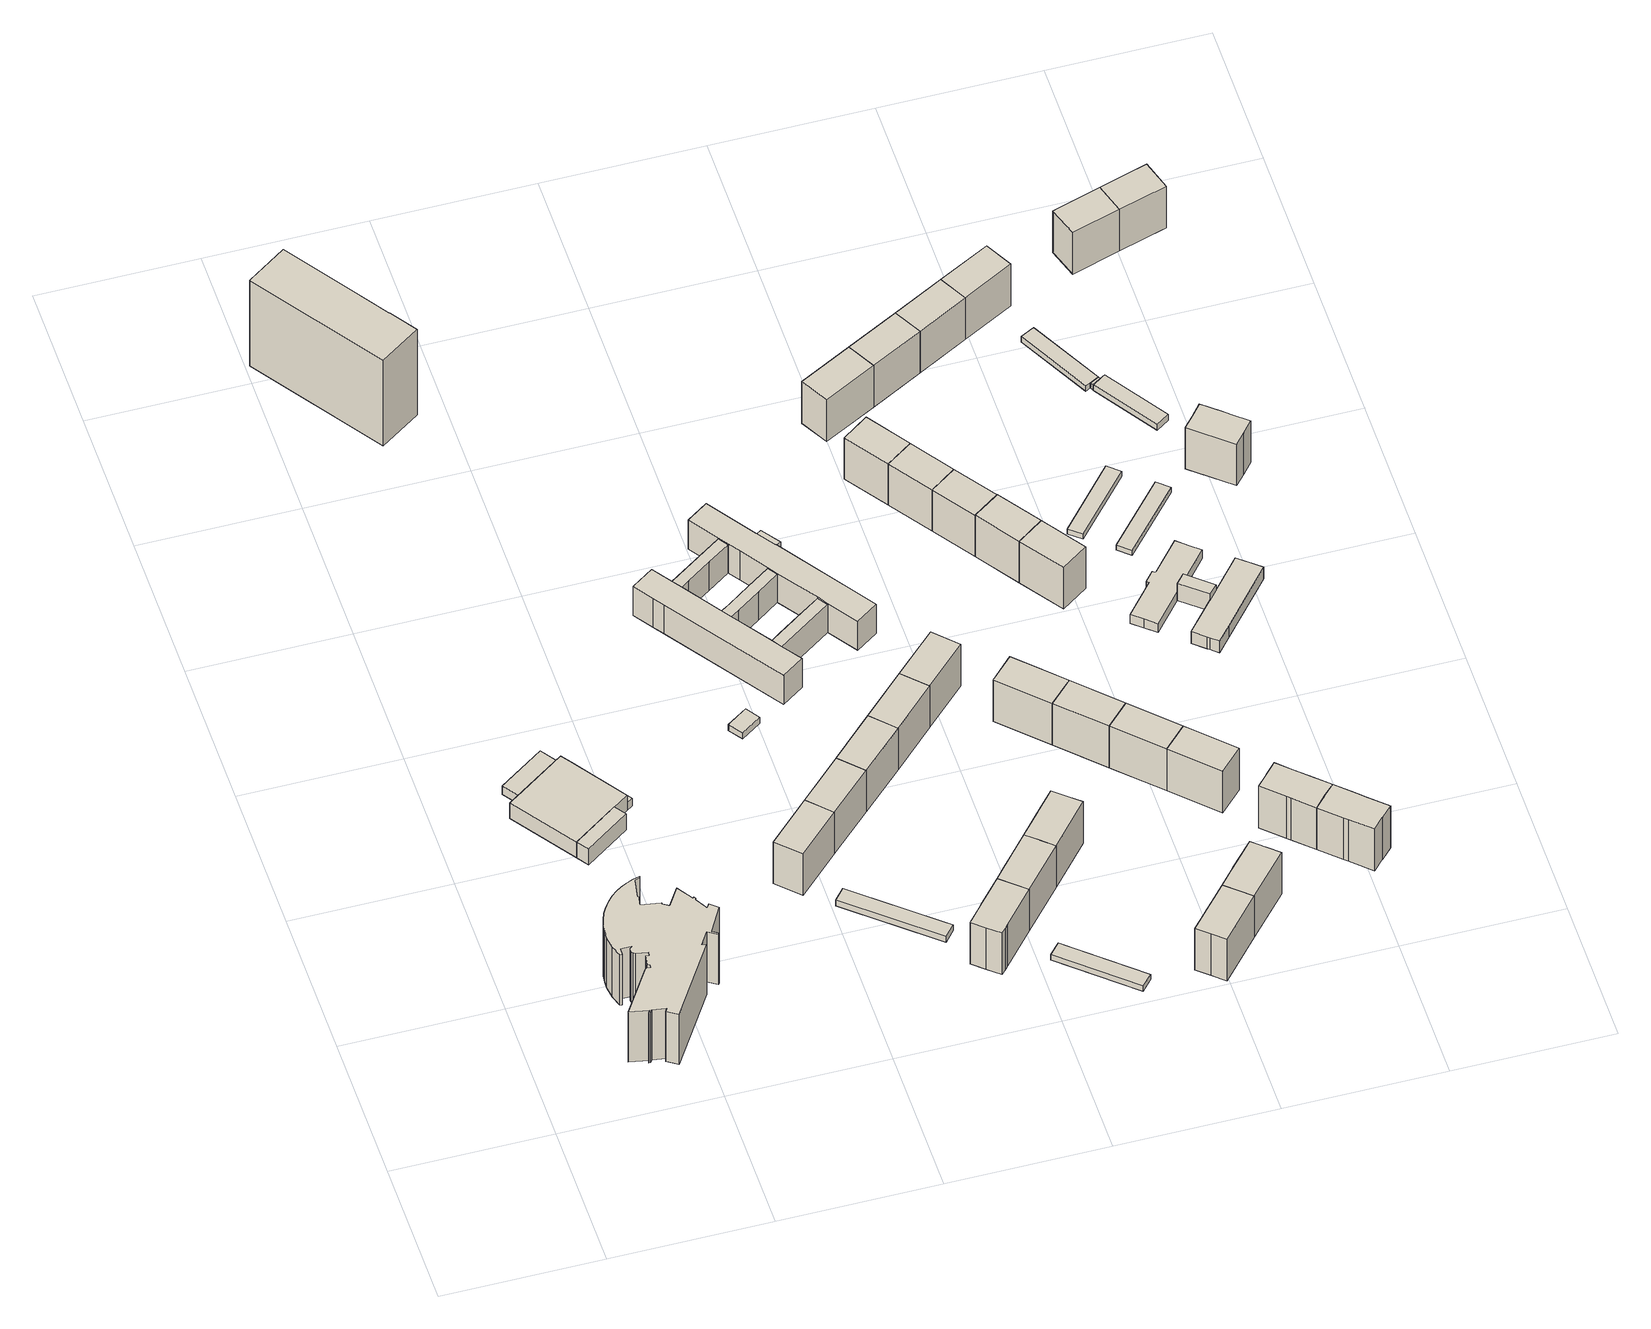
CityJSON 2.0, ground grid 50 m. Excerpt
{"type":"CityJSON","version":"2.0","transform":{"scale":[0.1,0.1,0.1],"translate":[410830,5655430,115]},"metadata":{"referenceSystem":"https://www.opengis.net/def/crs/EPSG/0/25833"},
"CityObjects":{
"building1":{"type":"Building","attributes":{"Dachtyp_tdc":"tdcFreeFormRoof","Gemeindeschluessel":14612000,"Dachneigung":12.7,"QualitaetDacherkennung":7,"Geometrietyp2DReferenz":"3000","measuredHeight":23.21,"function":"31001_9998","roofType":"5000"},"geometry":[{"type":"Solid","lod":"1","boundaries":[[[[0,1,2,3,4,5,6,7,8,9,10,11,12,13,14,15,16,17,18,19,20,21,22,23,24,25,26,27,28,29,30,31,32,33,34,35,36,37,38,39,40,41,42,43,44,45,46,47,48,49,50,51,52,53,54,55,56,57,58,59,60]],[[61,62,63,64,65,66,67,68,69,70,71,72,73,74,75,76,77,78,79,80,81,82,83,84,85,86,87,88,89,90,91,92,93,94,95,96,97,98,99,100,101,102,103,104,105,106,107,108,109,110,111,112,113,114,115,116,117,118,119,120,121]],[[60,62,61,0]],[[59,63,62,60]],[[58,64,63,59]],[[57,65,64,58]],[[56,66,65,57]],[[55,67,66,56]],[[54,68,67,55]],[[53,69,68,54]],[[52,70,69,53]],[[51,71,70,52]],[[50,72,71,51]],[[49,73,72,50]],[[48,74,73,49]],[[47,75,74,48]],[[46,76,75,47]],[[45,77,76,46]],[[44,78,77,45]],[[43,79,78,44]],[[42,80,79,43]],[[41,81,80,42]],[[40,82,81,41]],[[39,83,82,40]],[[38,84,83,39]],[[37,85,84,38]],[[36,86,85,37]],[[35,87,86,36]],[[34,88,87,35]],[[33,89,88,34]],[[32,90,89,33]],[[31,91,90,32]],[[30,92,91,31]],[[29,93,92,30]],[[28,94,93,29]],[[27,95,94,28]],[[26,96,95,27]],[[25,97,96,26]],[[24,98,97,25]],[[23,99,98,24]],[[22,100,99,23]],[[21,101,100,22]],[[20,102,101,21]],[[19,103,102,20]],[[18,104,103,19]],[[17,105,104,18]],[[16,106,105,17]],[[15,107,106,16]],[[14,108,107,15]],[[13,109,108,14]],[[12,110,109,13]],[[11,111,110,12]],[[10,112,111,11]],[[9,113,112,10]],[[8,114,113,9]],[[7,115,114,8]],[[6,116,115,7]],[[5,117,116,6]],[[4,118,117,5]],[[3,119,118,4]],[[2,120,119,3]],[[1,121,120,2]],[[0,61,121,1]]]]}]},
"building2":{"type":"Building","attributes":{"Gemeindeschluessel":14612000,"Geometrietyp2DReferenz":"3000","function":"31001_3211","roofType":"9999"},"children":["building2-1","building2-2","building2-3","building2-4"]},
"building2-1":{"type":"BuildingPart","attributes":{"Dachtyp_tdc":"tdcPolyFlatRoof","Dachneigung":5.1,"QualitaetDacherkennung":75,"Geometrietyp2DReferenz":"3000","measuredHeight":3.89,"roofType":"2100"},"parents":["building2"],"geometry":[{"type":"Solid","lod":"1","boundaries":[[[[122,123,124,125]],[[126,127,128,129]],[[125,127,126,122]],[[124,128,127,125]],[[123,129,128,124]],[[122,126,129,123]]]]}]},
"building2-2":{"type":"BuildingPart","attributes":{"Dachtyp_tdc":"tdcGableRoof","Dachneigung":10.69,"QualitaetDacherkennung":37,"Geometrietyp2DReferenz":"3000","measuredHeight":7.73,"roofType":"3100"},"parents":["building2"],"geometry":[{"type":"Solid","lod":"1","boundaries":[[[[130,131,132,133,134,135,136]],[[137,138,139,140,141,126,129]],[[136,138,137,130]],[[135,139,138,136]],[[134,140,139,135]],[[133,141,140,134]],[[132,126,141,133]],[[131,129,126,132]],[[130,137,129,131]]]]}]},
"building2-3":{"type":"BuildingPart","attributes":{"Dachtyp_tdc":"tdcHipRoof","Dachneigung":12.44,"QualitaetDacherkennung":58,"Geometrietyp2DReferenz":"3000","measuredHeight":7.1,"roofType":"3200"},"parents":["building2"],"geometry":[{"type":"Solid","lod":"1","boundaries":[[[[142,143,144,145]],[[146,147,140,139]],[[145,147,146,142]],[[144,140,147,145]],[[143,139,140,144]],[[142,146,139,143]]]]}]},
"building2-4":{"type":"BuildingPart","attributes":{"Dachtyp_tdc":"tdcPolyFlatRoof","Dachneigung":5.27,"QualitaetDacherkennung":76,"Geometrietyp2DReferenz":"3000","measuredHeight":3.41,"roofType":"2100"},"parents":["building2"],"geometry":[{"type":"Solid","lod":"1","boundaries":[[[[148,149,150,151]],[[152,138,137,153]],[[151,138,152,148]],[[150,137,138,151]],[[149,153,137,150]],[[148,152,153,149]]]]}]},
"building3":{"type":"Building","attributes":{"Gemeindeschluessel":14612000,"Geometrietyp2DReferenz":"3000","function":"31001_9998","roofType":"9999"},"children":["building3-1","building3-2"]},
"building3-1":{"type":"BuildingPart","attributes":{"Dachtyp_tdc":"tdcPolyFlatRoof","Dachneigung":0,"QualitaetDacherkennung":59,"Geometrietyp2DReferenz":"3000","measuredHeight":4.36,"roofType":"1000"},"parents":["building3"],"geometry":[{"type":"Solid","lod":"1","boundaries":[[[[154,155,156,157,158]],[[159,160,161,162,163]],[[158,160,159,154]],[[157,161,160,158]],[[156,162,161,157]],[[155,163,162,156]],[[154,159,163,155]]]]}]},
"building3-2":{"type":"BuildingPart","attributes":{"Dachtyp_tdc":"tdcPolyFlatRoof","Dachneigung":0,"QualitaetDacherkennung":54,"Geometrietyp2DReferenz":"3000","measuredHeight":36.23,"roofType":"1000"},"parents":["building3"],"geometry":[{"type":"Solid","lod":"1","boundaries":[[[[164,165,166,167,168,169,170]],[[171,172,160,159,163,173,174]],[[170,172,171,164]],[[169,160,172,170]],[[168,159,160,169]],[[167,163,159,168]],[[166,173,163,167]],[[165,174,173,166]],[[164,171,174,165]]]]}]},
"building4":{"type":"Building","attributes":{"Dachtyp_tdc":"tdcGableRoof","Gemeindeschluessel":14612000,"Dachneigung":37.25,"QualitaetDacherkennung":75,"Geometrietyp2DReferenz":"3000","measuredHeight":19.51,"function":"31001_9998","roofType":"3100"},"geometry":[{"type":"Solid","lod":"1","boundaries":[[[[175,176,177,178]],[[179,180,181,182]],[[178,180,179,175]],[[177,181,180,178]],[[176,182,181,177]],[[175,179,182,176]]]]}]},
"building5":{"type":"Building","attributes":{"Dachtyp_tdc":"tdcPolyFlatRoof","Gemeindeschluessel":14612000,"Dachneigung":0,"QualitaetDacherkennung":52,"Geometrietyp2DReferenz":"3000","measuredHeight":2.4,"function":"31001_2463","roofType":"1000"},"geometry":[{"type":"Solid","lod":"1","boundaries":[[[[183,184,185,186]],[[187,188,189,190]],[[186,188,187,183]],[[185,189,188,186]],[[184,190,189,185]],[[183,187,190,184]]]]}]},
"building6":{"type":"Building","attributes":{"Dachtyp_tdc":"tdcPolyFlatRoof","Gemeindeschluessel":14612000,"Dachneigung":0,"QualitaetDacherkennung":73,"Geometrietyp2DReferenz":"3000","measuredHeight":2.61,"function":"31001_9998","roofType":"1000"},"geometry":[{"type":"Solid","lod":"1","boundaries":[[[[191,192,193,194]],[[195,196,197,198]],[[194,196,195,191]],[[193,197,196,194]],[[192,198,197,193]],[[191,195,198,192]]]]}]},
"building7":{"type":"Building","attributes":{"Dachtyp_tdc":"tdcGableRoof","Gemeindeschluessel":14612000,"Dachneigung":37.22,"QualitaetDacherkennung":80,"Geometrietyp2DReferenz":"3000","measuredHeight":19.52,"function":"31001_9998","roofType":"3100"},"geometry":[{"type":"Solid","lod":"1","boundaries":[[[[178,177,199,200]],[[180,201,202,181]],[[200,201,180,178]],[[199,202,201,200]],[[177,181,202,199]],[[178,180,181,177]]]]}]},
"building8":{"type":"Building","attributes":{"Dachtyp_tdc":"tdcFreeFormRoof","Gemeindeschluessel":14612000,"Dachneigung":37.14,"QualitaetDacherkennung":77,"Geometrietyp2DReferenz":"3000","measuredHeight":19.54,"function":"31001_9998","roofType":"5000"},"geometry":[{"type":"Solid","lod":"1","boundaries":[[[[203,204,205,206,207,208,209,210,211,212,213]],[[214,215,216,217,218,219,220,221,222,223,224]],[[213,215,214,203]],[[212,216,215,213]],[[211,217,216,212]],[[210,218,217,211]],[[209,219,218,210]],[[208,220,219,209]],[[207,221,220,208]],[[206,222,221,207]],[[205,223,222,206]],[[204,224,223,205]],[[203,214,224,204]]]]}]},
"building9":{"type":"Building","attributes":{"Dachtyp_tdc":"tdcGableRoof","Gemeindeschluessel":14612000,"Dachneigung":37.14,"QualitaetDacherkennung":81,"Geometrietyp2DReferenz":"3000","measuredHeight":19.5,"function":"31001_9998","roofType":"3100"},"geometry":[{"type":"Solid","lod":"1","boundaries":[[[[200,199,225,226]],[[201,227,228,202]],[[226,227,201,200]],[[225,228,227,226]],[[199,202,228,225]],[[200,201,202,199]]]]}]},
"building10":{"type":"Building","attributes":{"name":"16. Grundschule Dresden Josephine","Gemeindeschluessel":14612000,"Geometrietyp2DReferenz":"3000","function":"31001_3021","roofType":"9999"},"children":["building10-1","building10-2","building10-3","building10-4","building10-5","building10-6"]},
"building10-1":{"type":"BuildingPart","attributes":{"Dachtyp_tdc":"tdcPolyFlatRoof","Dachneigung":0,"QualitaetDacherkennung":69,"Geometrietyp2DReferenz":"3000","measuredHeight":11.81,"roofType":"1000"},"parents":["building10"],"geometry":[{"type":"Solid","lod":"1","boundaries":[[[[229,230,231,232,233,234,235,236]],[[237,238,239,240,241,242,243,244]],[[236,238,237,229]],[[235,239,238,236]],[[234,240,239,235]],[[233,241,240,234]],[[232,242,241,233]],[[231,243,242,232]],[[230,244,243,231]],[[229,237,244,230]]]]}]},
"building10-2":{"type":"BuildingPart","attributes":{"Dachtyp_tdc":"tdcPolyFlatRoof","Dachneigung":0,"QualitaetDacherkennung":69,"Geometrietyp2DReferenz":"3000","measuredHeight":11.86,"roofType":"1000"},"parents":["building10"],"geometry":[{"type":"Solid","lod":"1","boundaries":[[[[245,246,247,248,249,250]],[[251,252,253,254,255,256]],[[250,252,251,245]],[[249,253,252,250]],[[248,254,253,249]],[[247,255,254,248]],[[246,256,255,247]],[[245,251,256,246]]]]}]},
"building10-3":{"type":"BuildingPart","attributes":{"Dachtyp_tdc":"tdcPolyFlatRoof","Dachneigung":6.08,"QualitaetDacherkennung":59,"Geometrietyp2DReferenz":"3000","measuredHeight":12.06,"roofType":"2100"},"parents":["building10"],"geometry":[{"type":"Solid","lod":"1","boundaries":[[[[257,258,259,260,261]],[[262,263,264,265,266]],[[261,263,262,257]],[[260,264,263,261]],[[259,265,264,260]],[[258,266,265,259]],[[257,262,266,258]]]]}]},
"building10-4":{"type":"BuildingPart","attributes":{"Dachtyp_tdc":"tdcPolyFlatRoof","Dachneigung":0,"QualitaetDacherkennung":62,"Geometrietyp2DReferenz":"3000","measuredHeight":12.32,"roofType":"1000"},"parents":["building10"],"geometry":[{"type":"Solid","lod":"1","boundaries":[[[[267,268,269,270,271,272,273,274,275,276,277,278]],[[279,280,281,282,283,251,256,237,244,284,285,286]],[[278,280,279,267]],[[277,281,280,278]],[[276,282,281,277]],[[275,283,282,276]],[[274,251,283,275]],[[273,256,251,274]],[[272,237,256,273]],[[271,244,237,272]],[[270,284,244,271]],[[269,285,284,270]],[[268,286,285,269]],[[267,279,286,268]]]]}]},
"building10-5":{"type":"BuildingPart","attributes":{"Dachtyp_tdc":"tdcPolyFlatRoof","Dachneigung":0,"QualitaetDacherkennung":61,"Geometrietyp2DReferenz":"3000","measuredHeight":12.33,"roofType":"1000"},"parents":["building10"],"geometry":[{"type":"Solid","lod":"1","boundaries":[[[[287,288,289,290,291,292,293,294,295,296,297,298,299,300,301]],[[264,263,302,303,304,305,241,240,306,253,252,307,308,309,265]],[[301,263,264,287]],[[300,302,263,301]],[[299,303,302,300]],[[298,304,303,299]],[[297,305,304,298]],[[296,241,305,297]],[[295,240,241,296]],[[294,306,240,295]],[[293,253,306,294]],[[292,252,253,293]],[[291,307,252,292]],[[290,308,307,291]],[[289,309,308,290]],[[288,265,309,289]],[[287,264,265,288]]]]}]},
"building10-6":{"type":"BuildingPart","attributes":{"Dachtyp_tdc":"tdcPolyFlatRoof","Dachneigung":0,"QualitaetDacherkennung":63,"Geometrietyp2DReferenz":"3000","measuredHeight":11.8,"roofType":"1000"},"parents":["building10"],"geometry":[{"type":"Solid","lod":"1","boundaries":[[[[310,311,312,313,314,315]],[[304,285,284,316,317,305]],[[315,285,304,310]],[[314,284,285,315]],[[313,316,284,314]],[[312,317,316,313]],[[311,305,317,312]],[[310,304,305,311]]]]}]},
"building11":{"type":"Building","attributes":{"Dachtyp_tdc":"tdcFreeFormRoof","Gemeindeschluessel":14612000,"Dachneigung":37.12,"QualitaetDacherkennung":81,"Geometrietyp2DReferenz":"3000","measuredHeight":19.52,"function":"31001_9998","roofType":"5000"},"geometry":[{"type":"Solid","lod":"1","boundaries":[[[[209,208,318,319,320,321,322,323,210]],[[219,218,324,325,326,327,328,329,220]],[[210,218,219,209]],[[323,324,218,210]],[[322,325,324,323]],[[321,326,325,322]],[[320,327,326,321]],[[319,328,327,320]],[[318,329,328,319]],[[208,220,329,318]],[[209,219,220,208]]]]}]},
"building12":{"type":"Building","attributes":{"Dachtyp_tdc":"tdcGableRoof","Gemeindeschluessel":14612000,"Dachneigung":37.29,"QualitaetDacherkennung":81,"Geometrietyp2DReferenz":"3000","measuredHeight":19.54,"function":"31001_9998","roofType":"3100"},"geometry":[{"type":"Solid","lod":"1","boundaries":[[[[226,225,330,331]],[[227,332,333,228]],[[331,332,227,226]],[[330,333,332,331]],[[225,228,333,330]],[[226,227,228,225]]]]}]},
"building13":{"type":"Building","attributes":{"Dachtyp_tdc":"tdcPolyFlatRoof","Gemeindeschluessel":14612000,"Dachneigung":2.79,"QualitaetDacherkennung":66,"Geometrietyp2DReferenz":"3000","measuredHeight":2.3,"function":"31001_2463","roofType":"2100"},"geometry":[{"type":"Solid","lod":"1","boundaries":[[[[334,335,336,337]],[[338,339,340,341]],[[337,339,338,334]],[[336,340,339,337]],[[335,341,340,336]],[[334,338,341,335]]]]}]},
"building14":{"type":"Building","attributes":{"Dachtyp_tdc":"tdcGableRoof","Gemeindeschluessel":14612000,"Dachneigung":37.2,"QualitaetDacherkennung":75,"Geometrietyp2DReferenz":"3000","measuredHeight":19.52,"function":"31001_9998","roofType":"3100"},"geometry":[{"type":"Solid","lod":"1","boundaries":[[[[342,318,343,344,345,346,347,348,320,319]],[[349,328,327,350,351,352,353,354,355,329]],[[319,328,349,342]],[[320,327,328,319]],[[348,350,327,320]],[[347,351,350,348]],[[346,352,351,347]],[[345,353,352,346]],[[344,354,353,345]],[[343,355,354,344]],[[318,329,355,343]],[[342,349,329,318]]]]}]},
"building15":{"type":"Building","attributes":{"Dachtyp_tdc":"tdcGableRoof","Gemeindeschluessel":14612000,"Dachneigung":37.15,"QualitaetDacherkennung":80,"Geometrietyp2DReferenz":"3000","measuredHeight":19.52,"function":"31001_9998","roofType":"3100"},"geometry":[{"type":"Solid","lod":"1","boundaries":[[[[331,330,356,357]],[[332,358,359,333]],[[357,358,332,331]],[[356,359,358,357]],[[330,333,359,356]],[[331,332,333,330]]]]}]},
"building16":{"type":"Building","attributes":{"Dachtyp_tdc":"tdcFreeFormRoof","Gemeindeschluessel":14612000,"Dachneigung":37.24,"QualitaetDacherkennung":79,"Geometrietyp2DReferenz":"3000","measuredHeight":19.49,"function":"31001_9998","roofType":"5000"},"geometry":[{"type":"Solid","lod":"1","boundaries":[[[[360,361,362,363,364,365,366,367,368]],[[369,370,371,372,373,374,375,376,377]],[[368,370,369,360]],[[367,371,370,368]],[[366,372,371,367]],[[365,373,372,366]],[[364,374,373,365]],[[363,375,374,364]],[[362,376,375,363]],[[361,377,376,362]],[[360,369,377,361]]]]}]},
"building17":{"type":"Building","attributes":{"Dachtyp_tdc":"tdcGableRoof","Gemeindeschluessel":14612000,"Dachneigung":37.18,"QualitaetDacherkennung":71,"Geometrietyp2DReferenz":"3000","measuredHeight":19.5,"function":"31001_9998","roofType":"3100"},"geometry":[{"type":"Solid","lod":"1","boundaries":[[[[378,379,380,381,382]],[[383,384,385,386,387]],[[382,384,383,378]],[[381,385,384,382]],[[380,386,385,381]],[[379,387,386,380]],[[378,383,387,379]]]]}]},
"building18":{"type":"Building","attributes":{"Dachtyp_tdc":"tdcGableRoof","Gemeindeschluessel":14612000,"Dachneigung":37.32,"QualitaetDacherkennung":71,"Geometrietyp2DReferenz":"3000","measuredHeight":19.51,"function":"31001_9998","roofType":"3100"},"geometry":[{"type":"Solid","lod":"1","boundaries":[[[[388,389,380,379]],[[390,387,386,391]],[[379,387,390,388]],[[380,386,387,379]],[[389,391,386,380]],[[388,390,391,389]]]]}]},
"building19":{"type":"Building","attributes":{"Dachtyp_tdc":"tdcFreeFormRoof","Gemeindeschluessel":14612000,"Dachneigung":37.14,"QualitaetDacherkennung":74,"Geometrietyp2DReferenz":"3000","measuredHeight":19.46,"function":"31001_9998","roofType":"5000"},"geometry":[{"type":"Solid","lod":"1","boundaries":[[[[361,360,392,393,394,395,396,397,398,362]],[[377,376,399,400,401,402,403,404,405,369]],[[362,376,377,361]],[[398,399,376,362]],[[397,400,399,398]],[[396,401,400,397]],[[395,402,401,396]],[[394,403,402,395]],[[393,404,403,394]],[[392,405,404,393]],[[360,369,405,392]],[[361,377,369,360]]]]}]},
"building20":{"type":"Building","attributes":{"Dachtyp_tdc":"tdcGableRoof","Gemeindeschluessel":14612000,"Dachneigung":36.85,"QualitaetDacherkennung":80,"Geometrietyp2DReferenz":"3000","measuredHeight":19.39,"function":"31001_9998","roofType":"3100"},"geometry":[{"type":"Solid","lod":"1","boundaries":[[[[406,407,408,409]],[[410,411,412,413]],[[409,411,410,406]],[[408,412,411,409]],[[407,413,412,408]],[[406,410,413,407]]]]}]},
"building21":{"type":"Building","attributes":{"Dachtyp_tdc":"tdcGableRoof","Gemeindeschluessel":14612000,"Dachneigung":37.21,"QualitaetDacherkennung":72,"Geometrietyp2DReferenz":"3000","measuredHeight":19.47,"function":"31001_9998","roofType":"3100"},"geometry":[{"type":"Solid","lod":"1","boundaries":[[[[414,415,389,388]],[[416,390,391,417]],[[388,390,416,414]],[[389,391,390,388]],[[415,417,391,389]],[[414,416,417,415]]]]}]},
"building22":{"type":"Building","attributes":{"Dachtyp_tdc":"tdcFreeFormRoof","Gemeindeschluessel":14612000,"Dachneigung":37.25,"QualitaetDacherkennung":89,"Geometrietyp2DReferenz":"3000","measuredHeight":19.52,"function":"31001_9998","roofType":"5000"},"geometry":[{"type":"Solid","lod":"1","boundaries":[[[[418,419,420,421]],[[422,423,424,425]],[[421,423,422,418]],[[420,424,423,421]],[[419,425,424,420]],[[418,422,425,419]]]]}]},
"building23":{"type":"Building","attributes":{"Dachtyp_tdc":"tdcGableRoof","Gemeindeschluessel":14612000,"Dachneigung":36.85,"QualitaetDacherkennung":75,"Geometrietyp2DReferenz":"3000","measuredHeight":19.48,"function":"31001_9998","roofType":"3100"},"geometry":[{"type":"Solid","lod":"1","boundaries":[[[[409,408,426,427]],[[428,429,430,431]],[[427,429,428,409]],[[426,430,429,427]],[[408,431,430,426]],[[409,428,431,408]]]]}]},
"building24":{"type":"Building","attributes":{"Dachtyp_tdc":"tdcGableRoof","Gemeindeschluessel":14612000,"Dachneigung":37.09,"QualitaetDacherkennung":76,"Geometrietyp2DReferenz":"3000","measuredHeight":19.5,"function":"31001_9998","roofType":"3100"},"geometry":[{"type":"Solid","lod":"1","boundaries":[[[[427,426,432,433]],[[429,434,435,430]],[[433,434,429,427]],[[432,435,434,433]],[[426,430,435,432]],[[427,429,430,426]]]]}]},
"building25":{"type":"Building","attributes":{"Dachtyp_tdc":"tdcGableRoof","Gemeindeschluessel":14612000,"Dachneigung":37.22,"QualitaetDacherkennung":69,"Geometrietyp2DReferenz":"3000","measuredHeight":19.48,"function":"31001_9998","roofType":"3100"},"geometry":[{"type":"Solid","lod":"1","boundaries":[[[[436,437,415,414]],[[438,416,417,439]],[[414,416,438,436]],[[415,417,416,414]],[[437,439,417,415]],[[436,438,439,437]]]]}]},
"building26":{"type":"Building","attributes":{"Dachtyp_tdc":"tdcGableRoof","Gemeindeschluessel":14612000,"Dachneigung":37.2,"QualitaetDacherkennung":77,"Geometrietyp2DReferenz":"3000","measuredHeight":19.46,"function":"31001_9998","roofType":"3100"},"geometry":[{"type":"Solid","lod":"1","boundaries":[[[[440,441,442,443]],[[434,444,445,435]],[[443,444,434,440]],[[442,445,444,443]],[[441,435,445,442]],[[440,434,435,441]]]]}]},
"building27":{"type":"Building","attributes":{"Dachtyp_tdc":"tdcGableRoof","Gemeindeschluessel":14612000,"Dachneigung":37.19,"QualitaetDacherkennung":70,"Geometrietyp2DReferenz":"3000","measuredHeight":19.48,"function":"31001_9998","roofType":"3100"},"geometry":[{"type":"Solid","lod":"1","boundaries":[[[[443,442,446,447]],[[444,448,449,445]],[[447,448,444,443]],[[446,449,448,447]],[[442,445,449,446]],[[443,444,445,442]]]]}]},
"building28":{"type":"Building","attributes":{"Dachtyp_tdc":"tdcGableRoof","Gemeindeschluessel":14612000,"Dachneigung":37.23,"QualitaetDacherkennung":89,"Geometrietyp2DReferenz":"3000","measuredHeight":19.54,"function":"31001_9998","roofType":"3100"},"geometry":[{"type":"Solid","lod":"1","boundaries":[[[[421,420,450,451]],[[423,452,453,424]],[[451,452,423,421]],[[450,453,452,451]],[[420,424,453,450]],[[421,423,424,420]]]]}]},
"building29":{"type":"Building","attributes":{"Dachtyp_tdc":"tdcGableRoof","Gemeindeschluessel":14612000,"Dachneigung":37.24,"QualitaetDacherkennung":68,"Geometrietyp2DReferenz":"3000","measuredHeight":19.53,"function":"31001_9998","roofType":"3100"},"geometry":[{"type":"Solid","lod":"1","boundaries":[[[[454,455,456,457,458,459,460,461,462,463,464,465,466]],[[467,468,469,470,471,472,473,474,475,476,477,478,479]],[[466,468,467,454]],[[465,469,468,466]],[[464,470,469,465]],[[463,471,470,464]],[[462,472,471,463]],[[461,473,472,462]],[[460,474,473,461]],[[459,475,474,460]],[[458,476,475,459]],[[457,477,476,458]],[[456,478,477,457]],[[455,479,478,456]],[[454,467,479,455]]]]}]},
"building30":{"type":"Building","attributes":{"Dachtyp_tdc":"tdcFreeFormRoof","Gemeindeschluessel":14612000,"Dachneigung":37.12,"QualitaetDacherkennung":71,"Geometrietyp2DReferenz":"3000","measuredHeight":19.54,"function":"31001_9998","roofType":"5000"},"geometry":[{"type":"Solid","lod":"1","boundaries":[[[[480,481,482,483,484,485,486,487,458,456,455,488]],[[489,490,479,478,476,491,492,493,494,495,496,497]],[[488,490,489,480]],[[455,479,490,488]],[[456,478,479,455]],[[458,476,478,456]],[[487,491,476,458]],[[486,492,491,487]],[[485,493,492,486]],[[484,494,493,485]],[[483,495,494,484]],[[482,496,495,483]],[[481,497,496,482]],[[480,489,497,481]]]]}]},
"building31":{"type":"Building","attributes":{"Dachtyp_tdc":"tdcGableRoof","Gemeindeschluessel":14612000,"Dachneigung":36.95,"QualitaetDacherkennung":87,"Geometrietyp2DReferenz":"3000","measuredHeight":19.53,"function":"31001_9998","roofType":"3100"},"geometry":[{"type":"Solid","lod":"1","boundaries":[[[[451,450,498,499]],[[452,500,501,453]],[[499,500,452,451]],[[498,501,500,499]],[[450,453,501,498]],[[451,452,453,450]]]]}]},
"building32":{"type":"Building","attributes":{"Dachtyp_tdc":"tdcPolyFlatRoof","Gemeindeschluessel":14612000,"Dachneigung":2.91,"QualitaetDacherkennung":77,"Geometrietyp2DReferenz":"3000","measuredHeight":2.3,"function":"31001_2463","roofType":"2100"},"geometry":[{"type":"Solid","lod":"1","boundaries":[[[[502,503,504,505]],[[506,507,508,509]],[[505,507,506,502]],[[504,508,507,505]],[[503,509,508,504]],[[502,506,509,503]]]]}]},
"building33":{"type":"Building","attributes":{"Gemeindeschluessel":14612000,"Geometrietyp2DReferenz":"3000","function":"31001_9998","roofType":"9999"},"children":["building33-1","building33-2","building33-3"]},
"building33-1":{"type":"BuildingPart","attributes":{"Dachtyp_tdc":"tdcGableRoof","Dachneigung":57.59,"QualitaetDacherkennung":5,"Geometrietyp2DReferenz":"3000","measuredHeight":11.39,"roofType":"3100"},"parents":["building33"],"geometry":[{"type":"Solid","lod":"1","boundaries":[[[[510,511,512,513]],[[514,515,516,517]],[[513,515,514,510]],[[512,516,515,513]],[[511,517,516,512]],[[510,514,517,511]]]]}]},
"building33-2":{"type":"BuildingPart","attributes":{"Dachtyp_tdc":"tdcGableRoof","Dachneigung":19.9,"QualitaetDacherkennung":71,"Geometrietyp2DReferenz":"3000","measuredHeight":4.64,"roofType":"3100"},"parents":["building33"],"geometry":[{"type":"Solid","lod":"1","boundaries":[[[[518,519,520,521,522,523,524,525,526,527,528,529]],[[516,530,531,532,533,534,535,536,537,538,539,517]],[[529,530,516,518]],[[528,531,530,529]],[[527,532,531,528]],[[526,533,532,527]],[[525,534,533,526]],[[524,535,534,525]],[[523,536,535,524]],[[522,537,536,523]],[[521,538,537,522]],[[520,539,538,521]],[[519,517,539,520]],[[518,516,517,519]]]]}]},
"building33-3":{"type":"BuildingPart","attributes":{"Dachtyp_tdc":"tdcGableRoof","Dachneigung":10.06,"QualitaetDacherkennung":54,"Geometrietyp2DReferenz":"3000","measuredHeight":5.47,"roofType":"3100"},"parents":["building33"],"geometry":[{"type":"Solid","lod":"1","boundaries":[[[[540,541,542,543,544,545,546,547,548,549]],[[515,514,550,551,552,553,554,555,556,557]],[[549,514,515,540]],[[548,550,514,549]],[[547,551,550,548]],[[546,552,551,547]],[[545,553,552,546]],[[544,554,553,545]],[[543,555,554,544]],[[542,556,555,543]],[[541,557,556,542]],[[540,515,557,541]]]]}]},
"building34":{"type":"Building","attributes":{"Dachtyp_tdc":"tdcPolyFlatRoof","Gemeindeschluessel":14612000,"Dachneigung":2.78,"QualitaetDacherkennung":56,"Geometrietyp2DReferenz":"3000","measuredHeight":2.31,"function":"31001_2463","roofType":"2100"},"geometry":[{"type":"Solid","lod":"1","boundaries":[[[[558,559,560,561]],[[562,563,564,565]],[[561,563,562,558]],[[560,564,563,561]],[[559,565,564,560]],[[558,562,565,559]]]]}]},
"building35":{"type":"Building","attributes":{"Dachtyp_tdc":"tdcGableRoof","Gemeindeschluessel":14612000,"Dachneigung":37.07,"QualitaetDacherkennung":80,"Geometrietyp2DReferenz":"3000","measuredHeight":19.57,"function":"31001_9998","roofType":"3100"},"geometry":[{"type":"Solid","lod":"1","boundaries":[[[[499,498,566,567]],[[568,569,570,571]],[[567,569,568,499]],[[566,570,569,567]],[[498,571,570,566]],[[499,568,571,498]]]]}]},
"building36":{"type":"Building","attributes":{"Dachtyp_tdc":"tdcPolyFlatRoof","Gemeindeschluessel":14612000,"Dachneigung":3.13,"QualitaetDacherkennung":75,"Geometrietyp2DReferenz":"3000","measuredHeight":2.37,"function":"31001_2463","roofType":"2100"},"geometry":[{"type":"Solid","lod":"1","boundaries":[[[[572,573,574,575,576]],[[577,578,579,580,581]],[[576,578,577,572]],[[575,579,578,576]],[[574,580,579,575]],[[573,581,580,574]],[[572,577,581,573]]]]}]},
"building37":{"type":"Building","attributes":{"Dachtyp_tdc":"tdcPolyFlatRoof","Gemeindeschluessel":14612000,"Dachneigung":3.34,"QualitaetDacherkennung":51,"Geometrietyp2DReferenz":"3000","measuredHeight":2.34,"function":"31001_2463","roofType":"2100"},"geometry":[{"type":"Solid","lod":"1","boundaries":[[[[574,582,583,575]],[[580,579,584,585]],[[575,579,580,574]],[[583,584,579,575]],[[582,585,584,583]],[[574,580,585,582]]]]}]},
"building38":{"type":"Building","attributes":{"Dachtyp_tdc":"tdcPolyFlatRoof","Gemeindeschluessel":14612000,"Dachneigung":2.81,"QualitaetDacherkennung":85,"Geometrietyp2DReferenz":"3000","measuredHeight":2.52,"function":"31001_2463","roofType":"2100"},"geometry":[{"type":"Solid","lod":"1","boundaries":[[[[582,586,587,588,583]],[[589,590,591,592,593]],[[583,590,589,582]],[[588,591,590,583]],[[587,592,591,588]],[[586,593,592,587]],[[582,589,593,586]]]]}]},
"building39":{"type":"Building","attributes":{"Dachtyp_tdc":"tdcGableRoof","Gemeindeschluessel":14612000,"Dachneigung":37.08,"QualitaetDacherkennung":74,"Geometrietyp2DReferenz":"3000","measuredHeight":19.47,"function":"31001_9998","roofType":"3100"},"geometry":[{"type":"Solid","lod":"1","boundaries":[[[[594,595,596,597,598,599,600,601]],[[602,603,604,605,606,607,608,609]],[[601,603,602,594]],[[600,604,603,601]],[[599,605,604,600]],[[598,606,605,599]],[[597,607,606,598]],[[596,608,607,597]],[[595,609,608,596]],[[594,602,609,595]]]]}]},
"building40":{"type":"Building","attributes":{"Dachtyp_tdc":"tdcGableRoof","Gemeindeschluessel":14612000,"Dachneigung":37.17,"QualitaetDacherkennung":88,"Geometrietyp2DReferenz":"3000","measuredHeight":19.52,"function":"31001_9998","roofType":"3100"},"geometry":[{"type":"Solid","lod":"1","boundaries":[[[[610,611,612,613]],[[614,615,616,617]],[[613,615,614,610]],[[612,616,615,613]],[[611,617,616,612]],[[610,614,617,611]]]]}]},
"building41":{"type":"Building","attributes":{"Dachtyp_tdc":"tdcGableRoof","Gemeindeschluessel":14612000,"Dachneigung":37.27,"QualitaetDacherkennung":88,"Geometrietyp2DReferenz":"3000","measuredHeight":19.53,"function":"31001_9998","roofType":"3100"},"geometry":[{"type":"Solid","lod":"1","boundaries":[[[[613,612,618,619]],[[615,620,621,616]],[[619,620,615,613]],[[618,621,620,619]],[[612,616,621,618]],[[613,615,616,612]]]]}]}
},
"vertices":[
[375,649,227],[357,634,227],[341,616,227],[327,597,227],[315,577,227],[307,555,227],[300,532,227],[297,509,227],[296,485,227],[301,447,227],[312,411,227],[320,410,227],[321,433,227],[355,432,227],[349,427,227],[347,420,227],[347,413,227],[352,407,227],[358,404,227],[394,397,227],[392,385,227],[382,387,227],[376,353,227],[385,352,227],[383,340,227],[373,342,227],[366,338,227],[273,195,227],[333,184,227],[328,176,227],[334,175,227],[339,183,227],[382,176,227],[376,167,227],[409,145,227],[561,378,227],[546,381,227],[575,424,227],[604,405,227],[607,410,227],[589,422,227],[636,504,227],[611,526,227],[602,513,227],[579,553,227],[582,557,227],[578,563,227],[575,559,227],[541,610,227],[503,551,227],[485,563,227],[485,568,227],[422,579,227],[428,609,227],[425,610,227],[436,672,227],[452,677,227],[453,683,227],[432,678,227],[412,670,227],[393,660,227],[375,649,15],[393,660,15],[412,670,15],[432,678,15],[453,683,15],[452,677,15],[436,672,15],[425,610,15],[428,609,15],[422,579,15],[485,568,15],[485,563,15],[503,551,15],[541,610,15],[575,559,15],[578,563,15],[582,557,15],[579,553,15],[602,513,15],[611,526,15],[636,504,15],[589,422,15],[607,410,15],[604,405,15],[575,424,15],[546,381,15],[561,378,15],[409,145,15],[376,167,15],[382,176,15],[339,183,15],[334,175,15],[328,176,15],[333,184,15],[273,195,15],[366,338,15],[373,342,15],[383,340,15],[385,352,15],[376,353,15],[382,387,15],[392,385,15],[394,397,15],[358,404,15],[352,407,15],[347,413,15],[347,420,15],[349,427,15],[355,432,15],[321,433,15],[320,410,15],[312,411,15],[301,447,15],[296,485,15],[297,509,15],[300,532,15],[307,555,15],[315,577,15],[327,597,15],[341,616,15],[357,634,15],
[265,1208,63],[406,1306,63],[364,1367,63],[222,1269,63],[265,1208,28],[222,1269,28],[364,1367,28],[406,1306,28],
[428,1275,92],[406,1306,92],[265,1208,92],[216,1175,92],[355,975,92],[495,1073,92],[544,1107,92],[428,1275,28],[544,1107,28],[495,1073,28],[355,975,28],[216,1175,28],
[520,1037,96],[495,1073,96],[355,975,96],[379,939,96],[520,1037,28],[379,939,28],
[563,1119,61],[446,1288,61],[428,1275,61],[544,1107,61],[563,1119,28],[446,1288,28],
[354,2819,62],[355,2820,62],[395,2846,62],[340,2926,62],[300,2899,62],[354,2819,19],[300,2899,19],[340,2926,19],[395,2846,19],[355,2820,19],
[10,3055,381],[285,2651,381],[411,2737,381],[355,2820,381],[354,2819,381],[300,2899,381],[136,3141,381],[10,3055,19],[136,3141,19],[411,2737,19],[285,2651,19],
[863,727,196],[931,658,196],[1062,786,196],[994,855,196],[863,727,20],[994,855,20],[1062,786,20],[931,658,20],
[1009,597,41],[1269,373,41],[1301,410,41],[1041,634,41],[1009,597,17],[1041,634,17],[1301,410,17],[1269,373,17],
[908,1320,51],[938,1278,51],[1001,1321,51],[972,1364,51],[908,1320,25],[972,1364,25],[1001,1321,25],[938,1278,25],
[1194,913,196],[1126,983,196],[1126,983,20],[1194,913,20],
[1311,275,192],[1348,242,192],[1386,209,192],[1401,226,192],[1410,236,192],[1508,347,192],[1470,380,192],[1432,413,192],[1384,358,192],[1365,337,192],[1351,321,192],[1311,275,16],[1351,321,16],[1365,337,16],[1384,358,16],[1432,413,16],[1470,380,16],[1508,347,16],[1410,236,16],[1401,226,16],[1386,209,16],[1348,242,16],
[1328,1042,196],[1259,1113,196],[1259,1113,20],[1328,1042,20],
[991,1671,131],[1012,1641,131],[1041,1660,131],[1116,1712,131],[1186,1761,131],[1166,1791,131],[1096,1743,131],[1020,1690,131],[991,1671,13],[1020,1690,13],[1096,1743,13],[1166,1791,13],[1186,1761,13],[1116,1712,13],[1041,1660,13],[1012,1641,13],
[889,1819,132],[910,1789,132],[938,1809,132],[1014,1861,132],[1084,1909,132],[1064,1939,132],[889,1819,13],[1064,1939,13],[1084,1909,13],[1014,1861,13],[938,1809,13],[910,1789,13],
[1230,1877,132],[1189,1936,132],[1173,1925,132],[1213,1866,132],[1214,1867,132],[1230,1877,13],[1214,1867,13],[1213,1866,13],[1173,1925,13],[1189,1936,13],
[1090,1381,136],[1159,1428,136],[1116,1490,136],[1095,1521,136],[1012,1641,136],[991,1671,136],[910,1789,136],[889,1819,136],[848,1878,136],[779,1831,136],[821,1770,136],[844,1738,136],[1090,1381,13],[844,1738,13],[821,1770,13],[779,1831,13],[848,1878,13],[1095,1521,13],[1116,1490,13],[1159,1428,13],
[1213,1866,136],[1173,1925,136],[1172,1924,136],[1069,2075,136],[1002,2029,136],[1064,1939,136],[1084,1909,136],[1109,1873,136],[1166,1791,136],[1186,1761,136],[1269,1641,136],[1290,1609,136],[1352,1519,136],[1421,1566,136],[1214,1867,136],[1421,1566,13],[1352,1519,13],[1290,1609,13],[1269,1641,13],[1109,1873,13],[1002,2029,13],[1069,2075,13],[1172,1924,13],
[1290,1609,131],[1269,1641,131],[1199,1593,131],[1124,1541,131],[1095,1521,131],[1116,1490,131],[1124,1541,13],[1199,1593,13],
[1629,485,192],[1591,519,192],[1553,552,192],[1503,495,192],[1485,474,192],[1470,457,192],[1470,457,16],[1485,474,16],[1503,495,16],[1553,552,16],[1591,519,16],[1629,485,16],
[1460,1171,196],[1391,1242,196],[1391,1242,20],[1460,1171,20],
[1785,74,33],[1569,265,33],[1536,228,33],[1752,37,33],[1785,74,11],[1752,37,11],[1536,228,11],[1569,265,11],
[1591,518,192],[1751,625,192],[1713,658,192],[1675,691,192],[1623,632,192],[1605,611,192],[1591,595,192],[1591,518,16],[1591,595,16],[1605,611,16],[1623,632,16],[1675,691,16],[1713,658,16],[1751,625,16],
[1591,1298,196],[1522,1369,196],[1522,1369,20],[1591,1298,20],
[2114,146,184],[2077,179,184],[2039,212,184],[1990,157,184],[1970,135,184],[1956,119,184],[1917,75,184],[1955,42,184],[1992,8,184],[2114,146,9],[1992,8,9],[1955,42,9],[1917,75,9],[1956,119,9],[1970,135,9],[1990,157,9],[2039,212,9],[2077,179,9],
[1642,1150,187],[1777,1015,187],[1848,1086,187],[1756,1178,187],[1713,1221,187],[1642,1150,11],[1713,1221,11],[1756,1178,11],[1848,1086,11],[1777,1015,11],
[1906,885,187],[1977,956,187],[1906,885,11],[1977,956,11],
[2237,283,184],[2200,316,184],[2199,317,184],[2162,350,184],[2112,294,184],[2092,272,184],[2079,258,184],[2079,258,9],[2092,272,9],[2112,294,9],[2162,350,9],[2199,317,9],[2200,316,9],[2237,283,9],
[1586,2216,188],[1503,2158,188],[1594,2027,188],[1677,2084,188],[1586,2216,14],[1677,2084,14],[1594,2027,14],[1503,2158,14],
[2037,754,187],[2108,825,187],[2037,754,11],[2108,825,11],
[1450,2399,188],[1497,2311,188],[1663,2399,188],[1616,2487,188],[1450,2399,12],[1616,2487,12],[1663,2399,12],[1497,2311,12],
[1685,1896,188],[1767,1953,188],[1677,2084,13],[1767,1953,13],[1685,1896,13],[1594,2027,13],
[1774,1767,188],[1857,1824,188],[1857,1824,13],[1774,1767,13],
[2165,626,187],[2236,697,187],[2165,626,11],[2236,697,11],
[1857,1824,189],[1774,1767,189],[1865,1635,189],[1948,1693,189],[1948,1693,13],[1865,1635,13],
[1957,1502,189],[2040,1559,189],[2040,1559,13],[1957,1502,13],
[1827,2487,188],[1780,2574,188],[1780,2574,12],[1827,2487,12],
[2321,475,185],[2381,418,185],[2415,454,185],[2415,455,185],[2450,491,185],[2395,542,185],[2375,561,185],[2359,576,185],[2315,618,185],[2281,581,185],[2280,580,185],[2247,545,185],[2312,483,185],[2321,475,8],[2312,483,8],[2247,545,8],[2280,580,8],[2281,581,8],[2315,618,8],[2359,576,8],[2375,561,8],[2395,542,8],[2450,491,8],[2415,455,8],[2415,454,8],[2381,418,8],
[2454,350,185],[2515,292,185],[2549,328,185],[2550,328,185],[2584,364,185],[2528,416,185],[2507,437,185],[2492,451,185],[2444,359,185],[2454,350,8],[2444,359,8],[2492,451,8],[2507,437,8],[2528,416,8],[2584,364,8],[2550,328,8],[2549,328,8],[2515,292,8],
[1987,2573,188],[1940,2660,188],[1940,2660,12],[1987,2573,12],
[2224,1975,34],[2050,1775,34],[2088,1744,34],[2262,1942,34],[2224,1975,12],[2262,1942,12],[2088,1744,12],[2050,1775,12],
[2381,1409,80],[2303,1476,80],[2277,1445,80],[2355,1379,80],[2381,1409,8],[2355,1379,8],[2277,1445,8],[2303,1476,8],
[2277,1445,45],[2303,1476,45],[2391,1579,45],[2358,1607,45],[2326,1635,45],[2239,1534,45],[2231,1541,45],[2204,1509,45],[2211,1503,45],[2123,1400,45],[2156,1372,45],[2190,1343,45],[2190,1343,8],[2156,1372,8],[2123,1400,8],[2211,1503,8],[2204,1509,8],[2231,1541,8],[2239,1534,8],[2326,1635,8],[2358,1607,8],[2391,1579,8],
[2355,1379,58],[2267,1277,58],[2305,1244,58],[2312,1238,58],[2334,1219,58],[2377,1269,58],[2535,1454,58],[2513,1473,58],[2468,1511,58],[2381,1409,58],[2468,1511,8],[2513,1473,8],[2535,1454,8],[2377,1269,8],[2334,1219,8],[2312,1238,8],[2305,1244,8],[2267,1277,8],
[2341,1876,34],[2166,1677,34],[2203,1644,34],[2378,1843,34],[2341,1876,12],[2378,1843,12],[2203,1644,12],[2166,1677,12],
[2148,2659,188],[2102,2746,188],[1940,2660,11],[2102,2746,11],[2148,2659,11],[1987,2573,11],
[2136,2519,33],[2258,2285,33],[2274,2293,33],[2302,2308,33],[2180,2542,33],[2136,2519,11],[2180,2542,11],[2302,2308,11],[2274,2293,11],[2258,2285,11],
[2280,2284,33],[2306,2301,33],[2306,2301,11],[2280,2284,11],
[2410,2085,33],[2451,2113,33],[2322,2311,33],[2280,2284,9],[2306,2301,9],[2322,2311,9],[2451,2113,9],[2410,2085,9],
[2582,1933,183],[2560,1952,183],[2508,1996,183],[2475,1957,183],[2444,1922,183],[2565,1818,183],[2596,1853,183],[2629,1892,183],[2582,1933,8],[2629,1892,8],[2596,1853,8],[2565,1818,8],[2444,1922,8],[2475,1957,8],[2508,1996,8],[2560,1952,8],
[2323,2826,181],[2353,2730,181],[2505,2777,181],[2476,2874,181],[2323,2826,5],[2476,2874,5],[2505,2777,5],[2353,2730,5],
[2658,2824,181],[2629,2921,181],[2629,2921,5],[2658,2824,5]
]}
